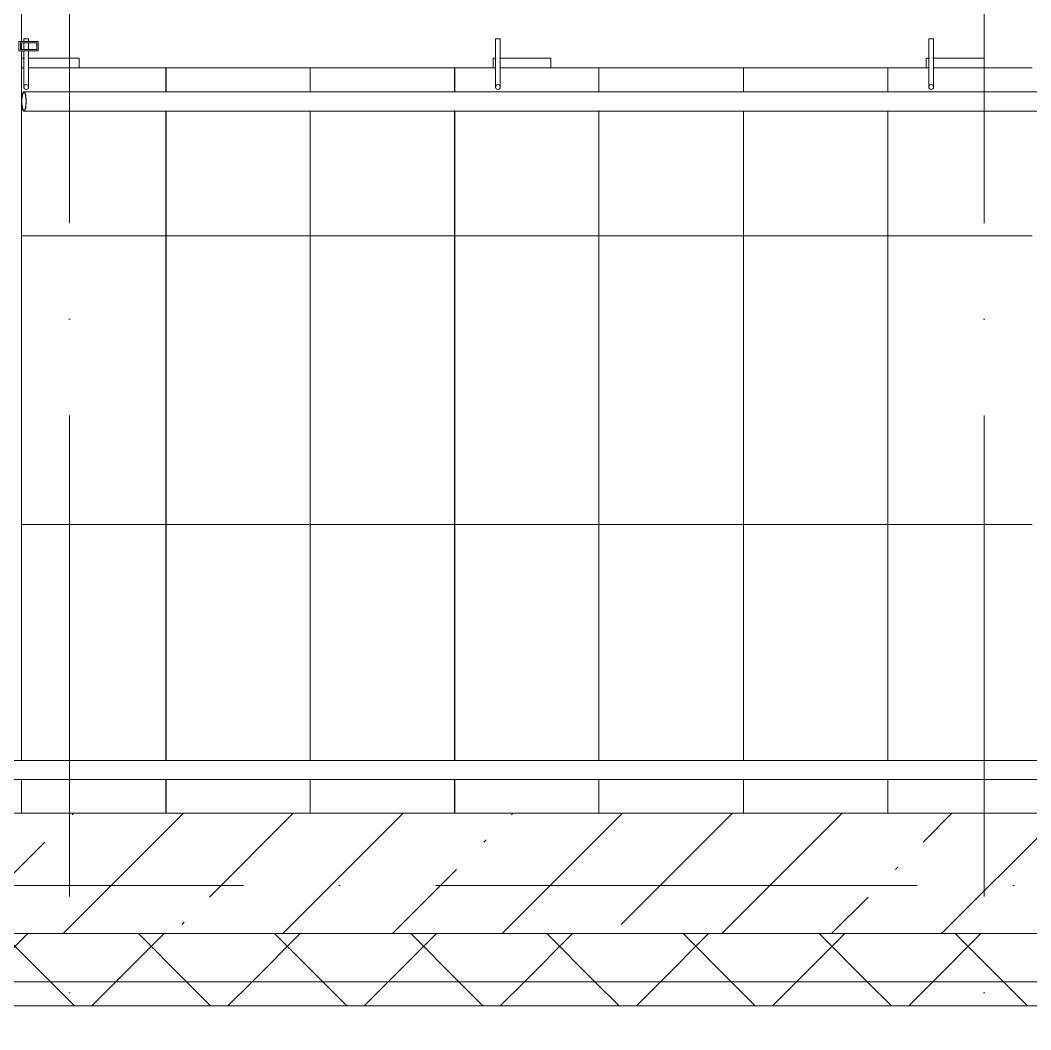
# Model space of a CAD drawing. Header units: millimetres. Extents: x -6467 to 106027, y -7090 to 195095.
# Drawn here: x 7757 to 9856, y 157595 to 159694 of the extents above; entities that cross this region are included whole.
import ezdxf

# ---------------------------------------------------------------- set-up
doc = ezdxf.new("R2010")
doc.units = ezdxf.units.MM
doc.linetypes.add('50_200_ШТРИХ_1Т_ш5_п1_п1_', pattern=[1400, 1000, -200, 0, -200])
for name, color, linetype, lineweight in [('A-FLOR', 7, 'Continuous', 9), ('A-WALL', 7, 'Continuous', 5), ('A-WALL-FNSH-1', 7, 'Continuous', 5), ('Ограждение', 7, 'Continuous', 9), ('Ограждение-1', 7, 'Continuous', 20)]:
    doc.layers.add(name, color=color, linetype=linetype, lineweight=lineweight)
for name, color, linetype, lineweight, true_color in [('S-STRS-1', 7, 'Continuous', 9, 0xaaaaaa), ('S-STRS-2', 7, 'Continuous', 5, 0xbfbfbf), ('Оси-3', 7, '50_200_ШТРИХ_1Т_ш5_п1_п1_', 9, 0xaaaaaa)]:
    doc.layers.add(name, color=color, linetype=linetype, lineweight=lineweight, true_color=true_color)
pattern_1 = [(0, (11659.45, 158045.1), (0, 600), []), (90, (11659.45, 158045.1), (-600, 4e-14), [])]
pattern_2 = [(45, (109.45, 102614.03), (-141.42136, 141.42136), []), (135, (109.45, 102614.03), (-141.42136, -141.42136), [])]

# ---------------------------------------------------------------- blocks, each defined once
blk = doc.blocks.new('О_Элемент поручня_Пристенный_Двухуровневый_Труба_ГОСТ 87321 - О_Элемент поручня_Пристенный_Двухуровневый_Труба_ГОСТ 8732-78 2-20512541-АИ_План этажа Радиаторы_3')
at = {"layer": 'Ограждение'}
for p, q in [((280, 40), (-4640, 40)), ((-4640, 0), (280, 0))]:
    blk.add_line(p, q, dxfattribs=at)
blk = doc.blocks.new('О_Элемент поручня_Маршевый_Труба_ГОСТ 8732-78 - О_Элемент поручня_Маршевый_Труба_ГОСТ 8732-78-26169598-АИ_План этажа Радиаторы_3')
at = {"layer": 'Ограждение'}
for p, q in [((-13.2, 0), (-3902.6, 0)), ((-3902.6, -40), (-13.2, -40))]:
    blk.add_line(p, q, dxfattribs=at)
at = {"layer": 'Ограждение', "flags": 128}
for points in [[(-3907.3, -20), (-3907.2, -15.5), (-3906.9, -11.3), (-3906.3, -7.5), (-3905.6, -4.4), (-3904.7, -2), (-3903.7, -0.5), (-3902.6, 0)], [(-3902.6, -40), (-3903.7, -39.5), (-3904.7, -38), (-3905.6, -35.6), (-3906.3, -32.5), (-3906.9, -28.7), (-3907.2, -24.5), (-3907.3, -20)], [(-3901.1, -2.7), (-3902.1, -1.6), (-3903.1, -1.6), (-3904.2, -2.7), (-3905.1, -4.8), (-3905.9, -7.7), (-3906.5, -11.4), (-3906.9, -15.6), (-3907, -20)], [(-3907, -20), (-3906.9, -24.4), (-3906.5, -28.6), (-3905.9, -32.3), (-3905.1, -35.2), (-3904.2, -37.3), (-3903.1, -38.4), (-3902.1, -38.4), (-3901.1, -37.3)], [(-3902.6, 0), (-3901.6, -0.5), (-3900.6, -2), (-3899.7, -4.4), (-3898.9, -7.5), (-3898.4, -11.3), (-3898, -15.5), (-3897.9, -20)], [(-3897.9, -20), (-3898, -24.5), (-3898.4, -28.7), (-3898.9, -32.5), (-3899.7, -35.6), (-3900.6, -38), (-3901.6, -39.5), (-3902.6, -40)], [(-3898.2, -20), (-3898.4, -15.6), (-3898.7, -11.4), (-3899.3, -7.7), (-3900.1, -4.8)], [(-3900.1, -35.2), (-3899.3, -32.3), (-3898.7, -28.6), (-3898.4, -24.4), (-3898.2, -20)]]:
    blk.add_lwpolyline(points, dxfattribs=at)
blk = doc.blocks.new('О_Элемент поручня_Маршевый_Труба_ГОСТ 8732-78 - О_Элемент поручня_Маршевый_Труба_ГОСТ 8732-78-26169599-АИ_План этажа Радиаторы_3')
at = {"layer": 'Ограждение'}
for p, q in [((-3902.1, -1.6), (-3903.1, -1.6)), ((-3903.1, -38.4), (-3902.1, -38.4))]:
    blk.add_line(p, q, dxfattribs=at)
at = {"layer": 'Ограждение', "flags": 128}
for points in [[(-3907.3, -20), (-3907.2, -15.5), (-3906.9, -11.3), (-3906.3, -7.5), (-3905.6, -4.4), (-3904.7, -2), (-3903.7, -0.5), (-3902.6, 0)], [(-3902.6, -40), (-3903.7, -39.5), (-3904.7, -38), (-3905.6, -35.6), (-3906.3, -32.5), (-3906.9, -28.7), (-3907.2, -24.5), (-3907.3, -20)]]:
    blk.add_lwpolyline(points, dxfattribs=at)
blk = doc.blocks.new('О_Полоса_Трапеция прямоугольная_Прокат_ГОСТ 103-2006 - Крепежная пластина-18996171-АИ_План этажа Радиаторы_3')
at = {"layer": 'Ограждение'}
for p, q in [((7656.5, 57001), (7650, 57001)), ((7770, 57001), (7663.5, 57001)), ((7770, 56981), (7770, 57001))]:
    blk.add_line(p, q, dxfattribs=at)
blk = doc.blocks.new('О_Кронштейн_Форма Г_Круг_ГОСТ 2590-2006 - О_Кронштейн_Форма Г_Круг_ГОСТ 2590-2006-V97-АИ_План этажа Радиаторы_3')
at = {"layer": 'Ограждение'}
for p, q in [((7655, 57035.9), (7655, 57041)), ((7660, 57041), (7655, 57041)), ((7655, 57018.9), (7655, 57032.9)), ((7665, 57041), (7660, 57041)), ((7665, 57041), (7665, 57035.9)), ((7665, 57032.9), (7665, 57018.9)), ((7655, 56966), (7655, 57015.9)), ((7665, 57015.9), (7665, 56966))]:
    blk.add_line(p, q, dxfattribs=at)
at = {"layer": 'Ограждение', "flags": 128}
for points in [[(7655, 56941), (7655, 56947.2), (7655, 56962.5), (7655, 56966)], [(7665, 56966), (7665, 56949.7), (7665, 56941.3), (7665, 56941)]]:
    blk.add_lwpolyline(points, dxfattribs=at)
at = {"layer": 'Ограждение'}
for start, end in [(90, 270), (270, 90)]:
    blk.add_arc((7660, 56941), 5, start, end, dxfattribs=at)
blk = doc.blocks.new('О_Кронштейн_Форма Г_Круг_ГОСТ 2590-2006 - О_Кронштейн_Форма Г_Круг_ГОСТ 2590-2006-V98-АИ_План этажа Радиаторы_3')
at = {"layer": 'Ограждение'}
for p, q in [((7655, 57035.9), (7655, 57041)), ((7655.2, 57041), (7655, 57041)), ((7655, 57018.9), (7655, 57032.9)), ((7665, 57041), (7664.8, 57041)), ((7665, 57041), (7665, 57035.9)), ((7665, 57032.9), (7665, 57018.9)), ((7655, 56966), (7655, 57015.9)), ((7665, 57015.9), (7665, 56966))]:
    blk.add_line(p, q, dxfattribs=at)
at = {"layer": 'Ограждение', "flags": 128}
for points in [[(7655, 56941), (7655, 56947.2), (7655, 56962.5), (7655, 56966)], [(7665, 56966), (7665, 56949.7), (7665, 56941.3), (7665, 56941)]]:
    blk.add_lwpolyline(points, dxfattribs=at)
at = {"layer": 'Ограждение'}
for start, end in [(165, 210), (120, 135), (315, 45)]:
    blk.add_arc((7660, 56941), 5, start, end, dxfattribs=at)
blk = doc.blocks.new('О_Полоса_Трапеция прямоугольная_Прокат_ГОСТ 103-2006 - Крепежная пластина-V100-АИ_План этажа Радиаторы_3')
at = {"layer": 'Ограждение'}
for p, q in [((9536.5, 57001), (9530, 57001)), ((9530, 57001), (9530, 56981)), ((9650, 57001), (9543.5, 57001)), ((9650, 56981), (9650, 57001))]:
    blk.add_line(p, q, dxfattribs=at)
blk = doc.blocks.new('О_Кронштейн_Форма Г_Круг_ГОСТ 2590-2006 - О_Кронштейн_Форма Г_Круг_ГОСТ 2590-2006-18996168-АИ_План этажа Радиаторы_3')
at = {"layer": 'Ограждение'}
for p, q in [((11435, 56966), (11435, 57041)), ((11440, 57041), (11435, 57041)), ((11445, 57041), (11440, 57041)), ((11445, 57041), (11445, 56966))]:
    blk.add_line(p, q, dxfattribs=at)
at = {"layer": 'Ограждение', "flags": 128}
for points in [[(11435, 56941), (11435, 56947.2), (11435, 56962.5), (11435, 56966)], [(11445, 56966), (11445, 56949.7), (11445, 56941.3), (11445, 56941)]]:
    blk.add_lwpolyline(points, dxfattribs=at)
at = {"layer": 'Ограждение'}
for start, end in [(90, 270), (270, 90)]:
    blk.add_arc((11440, 56941), 5, start, end, dxfattribs=at)
blk = doc.blocks.new('О_Кронштейн_Форма Г_Круг_ГОСТ 2590-2006 - О_Кронштейн_Форма Г_Круг_ГОСТ 2590-2006-V99-АИ_План этажа Радиаторы_3')
at = {"layer": 'Ограждение'}
for p, q in [((10435, 56966), (10435, 57041)), ((10435.2, 57041), (10435, 57041)), ((10445, 57041), (10444.8, 57041)), ((10445, 57041), (10445, 56966))]:
    blk.add_line(p, q, dxfattribs=at)
at = {"layer": 'Ограждение', "flags": 128}
for points in [[(10435, 56941), (10435, 56947.2), (10435, 56962.5), (10435, 56966)], [(10445, 56966), (10445, 56949.7), (10445, 56941.3), (10445, 56941)]]:
    blk.add_lwpolyline(points, dxfattribs=at)
at = {"layer": 'Ограждение'}
for start, end in [(165, 210), (120, 135), (315, 45)]:
    blk.add_arc((10440, 56941), 5, start, end, dxfattribs=at)
blk = doc.blocks.new('О_Элемент ограждения_Обод_Труба_ГОСТ 86451 - О_Элемент ограждения_Обод_Труба_ГОСТ 8645-68 2-21430274-АИ_План этажа Радиаторы_3')
at = {"layer": 'Ограждение-1'}
for p, q in [((-1815.2, 20), (-1800, 20)), ((-1803, 17), (-1815.2, 17)), ((-1803, -17), (-1803, 17)), ((-1800, 20), (-1800, -20)), ((-20, -20), (-20, 20)), ((-20, 20), (0, 20)), ((-17, 17), (-17, -17)), ((-3, 17), (-17, 17)), ((-3, -17), (-3, 17)), ((0, 20), (0, -20)), ((-1815.2, -17), (-1803, -17)), ((-1800, -20), (-1815.2, -20)), ((0, -20), (-20, -20)), ((-17, -17), (-3, -17))]:
    blk.add_line(p, q, dxfattribs=at)

msp = doc.modelspace()

# ---------------------------------------------------------------- hatches: boundary and pattern name
at = {"layer": 'A-WALL'}
h = msp.add_hatch(dxfattribs=at)
h.set_pattern_fill('FP_1', color=256, style=0, pattern_type=2)
h.set_pattern_definition([(45, (109.45, 102614.03), (-228.0985, 228.0985), []), (45, (337.55, 102614.03), (-228.0985, 228.0985), [403.225, -80.645, 6.706, -73.939])])
h.paths.add_polyline_path([(12800.9, 157795.1), (13159.4, 157795.1), (13159.4, 158045.1), (6859.4, 158045.1), (6859.4, 157795.1), (9492.6, 157795.1)])
h.paths.add_polyline_path([(5859.4, 157795.1), (5859.4, 158045.1), (5854.4, 158045.1), (5854.4, 157795.1)])
h = msp.add_hatch(dxfattribs=at)
h.set_pattern_fill('FP_122', color=256, style=0, pattern_type=2)
h.set_pattern_definition(pattern_2)
h.paths.add_polyline_path([(74509.4, 157695.1), (74509.4, 157795.1), (68199.4, 157795.1), (68199.4, 157695.1), (74459.4, 157695.1)])
h.paths.add_polyline_path([(65017.9, 157695.1), (66559.4, 157695.1), (66559.4, 157795.1), (65017.9, 157795.1)])
h.paths.add_polyline_path([(64079.8, 157695.1), (64142.9, 157695.1), (64142.9, 157795.1), (62809.4, 157795.1), (62809.4, 157695.1), (63252.7, 157695.1)])
h.paths.add_polyline_path([(67059.4, 157695.1), (67324.4, 157695.1), (67324.4, 157795.1), (67059.4, 157795.1), (67059.4, 157783.6)])
h.paths.add_polyline_path([(60771.5, 157695.1), (61109.4, 157695.1), (61109.4, 157795.1), (59809.4, 157795.1), (59809.4, 157695.1)])
h.paths.add_polyline_path([(58109.4, 157695.1), (58109.4, 157795.1), (56809.4, 157795.1), (56809.4, 157695.1), (57463.1, 157695.1)])
h.paths.add_polyline_path([(55109.4, 157695.1), (55109.4, 157795.1), (53809.4, 157795.1), (53809.4, 157695.1), (54154.8, 157695.1)])
h.paths.add_polyline_path([(52109.4, 157695.1), (52109.4, 157795.1), (50809.4, 157795.1), (50809.4, 157695.1), (50846.5, 157695.1)])
h.paths.add_polyline_path([(47809.4, 157695.1), (49109.4, 157695.1), (49109.4, 157795.1), (47809.4, 157795.1)])
h.paths.add_polyline_path([(42809.4, 157695.1), (42809.4, 157795.1), (41509.4, 157795.1), (41509.4, 157695.1), (42575.7, 157695.1)])
h.paths.add_polyline_path([(45884, 157695.1), (46109.4, 157695.1), (46109.4, 157795.1), (44509.4, 157795.1), (44509.4, 157695.1), (45057, 157695.1)])
h.paths.add_polyline_path([(39809.4, 157695.1), (39809.4, 157795.1), (38509.4, 157795.1), (38509.4, 157695.1), (39267.4, 157695.1)])
h.paths.add_polyline_path([(36809.4, 157695.1), (36809.4, 157795.1), (35509.4, 157795.1), (35509.4, 157695.1), (35959.1, 157695.1)])
h.paths.add_polyline_path([(32650.8, 157695.1), (33809.4, 157695.1), (33809.4, 157795.1), (32509.4, 157795.1), (32509.4, 157695.1)])
h.paths.add_polyline_path([(30169.5, 157695.1), (30809.4, 157695.1), (30809.4, 157795.1), (29509.4, 157795.1), (29509.4, 157695.1)])
h.paths.add_polyline_path([(27809.4, 157695.1), (27809.4, 157795.1), (26509.4, 157795.1), (26509.4, 157695.1), (27688.3, 157695.1)])
h.paths.add_polyline_path([(24809.4, 157695.1), (24809.4, 157795.1), (23509.4, 157795.1), (23509.4, 157695.1), (24380, 157695.1)])
h.paths.add_polyline_path([(21071.7, 157695.1), (21809.4, 157695.1), (21809.4, 157795.1), (20509.4, 157795.1), (20509.4, 157695.1)])
h.paths.add_polyline_path([(18809.4, 157695.1), (18809.4, 157795.1), (17509.4, 157795.1), (17509.4, 157695.1), (17763.4, 157695.1)])
h.paths.add_polyline_path([(16109.2, 157695.1), (16634.4, 157695.1), (16634.4, 157795.1), (6797.4, 157795.1), (6797.4, 157695.1), (12800.9, 157695.1)])
h.paths.add_polyline_path([(5922.4, 157695.1), (5922.4, 157795.1), (-2340.6, 157795.1), (-2340.6, 157695.1), (2875.9, 157695.1)])
h = msp.add_hatch(dxfattribs=at)
h.set_pattern_fill('FP_122', color=256, style=0, pattern_type=2)
h.set_pattern_definition(pattern_2)
h.paths.add_polyline_path([(74459.4, 157645.1), (74459.4, 157695.1), (68199.4, 157695.1), (68199.4, 157645.1), (74418.3, 157645.1)])
h.paths.add_polyline_path([(67059.4, 157645.1), (67324.4, 157645.1), (67324.4, 157695.1), (67059.4, 157695.1), (67059.4, 157689.3)])
h.paths.add_polyline_path([(66559.4, 157645.1), (66559.4, 157695.1), (65017.9, 157695.1), (65017.9, 157645.1), (65733.9, 157645.1)])
h.paths.add_polyline_path([(64142.9, 157645.1), (64142.9, 157695.1), (62809.4, 157695.1), (62809.4, 157645.1), (64079.8, 157645.1)])
h.paths.add_polyline_path([(60771.5, 157645.1), (61109.4, 157645.1), (61109.4, 157695.1), (59809.4, 157695.1), (59809.4, 157645.1)])
h.paths.add_polyline_path([(58109.4, 157645.1), (58109.4, 157695.1), (56809.4, 157695.1), (56809.4, 157645.1), (57463.1, 157645.1)])
h.paths.add_polyline_path([(55109.4, 157645.1), (55109.4, 157695.1), (53809.4, 157695.1), (53809.4, 157645.1), (54154.8, 157645.1)])
h.paths.add_polyline_path([(50846.5, 157645.1), (52109.4, 157645.1), (52109.4, 157695.1), (50809.4, 157695.1), (50809.4, 157645.1)])
h.paths.add_polyline_path([(49109.4, 157645.1), (49109.4, 157695.1), (47809.4, 157695.1), (47809.4, 157645.1), (48365.3, 157645.1)])
h.paths.add_polyline_path([(45057, 157645.1), (46109.4, 157645.1), (46109.4, 157695.1), (44509.4, 157695.1), (44509.4, 157645.1)])
h.paths.add_polyline_path([(42809.4, 157645.1), (42809.4, 157695.1), (41509.4, 157695.1), (41509.4, 157645.1), (42575.7, 157645.1)])
h.paths.add_polyline_path([(39267.4, 157645.1), (39809.4, 157645.1), (39809.4, 157695.1), (38509.4, 157695.1), (38509.4, 157645.1)])
h.paths.add_polyline_path([(36809.4, 157645.1), (36809.4, 157695.1), (35509.4, 157695.1), (35509.4, 157645.1), (35959.1, 157645.1)])
h.paths.add_polyline_path([(33809.4, 157645.1), (33809.4, 157695.1), (32509.4, 157695.1), (32509.4, 157645.1), (32650.8, 157645.1)])
h.paths.add_polyline_path([(29509.4, 157645.1), (30809.4, 157645.1), (30809.4, 157695.1), (29509.4, 157695.1)])
h.paths.add_polyline_path([(27809.4, 157645.1), (27809.4, 157695.1), (26509.4, 157695.1), (26509.4, 157645.1), (27688.3, 157645.1)])
h.paths.add_polyline_path([(24809.4, 157645.1), (24809.4, 157695.1), (23509.4, 157695.1), (23509.4, 157645.1), (24380, 157645.1)])
h.paths.add_polyline_path([(21071.7, 157645.1), (21809.4, 157645.1), (21809.4, 157695.1), (20509.4, 157695.1), (20509.4, 157645.1)])
h.paths.add_polyline_path([(18809.4, 157645.1), (18809.4, 157695.1), (17509.4, 157695.1), (17509.4, 157645.1), (17763.4, 157645.1)])
h.paths.add_polyline_path([(16109.2, 157645.1), (16634.4, 157645.1), (16634.4, 157695.1), (6797.4, 157695.1), (6797.4, 157645.1), (12800.9, 157645.1)])
h.paths.add_polyline_path([(5922.4, 157645.1), (5922.4, 157695.1), (-2440.6, 157695.1), (-2440.6, 157645.1), (2875.9, 157645.1)])
at = {"layer": 'S-STRS-2'}
h = msp.add_hatch(dxfattribs=at)
h.set_pattern_fill('FP_20', color=256, style=0, pattern_type=2)
h.set_pattern_definition(pattern_1)
h.paths.add_polyline_path([(7838.4, 158045.1), (8059.4, 158045.1), (8059.4, 158115.1), (7759.4, 158115.1), (7759.4, 158045.1)])
h.paths.add_polyline_path([(7759.4, 158155.1), (8059.4, 158155.1), (8059.4, 159505.1), (7763.9, 159507.1), (7761.5, 159512.8), (7760.5, 159529.5), (7763.9, 159543.1), (7769, 159545.1), (8059.4, 159545.1), (8059.4, 159595.1), (7774.3, 159595.1), (7773, 159580.1), (7764.6, 159580.1), (7762.4, 159595.1), (7759.4, 159595.1), (7759.4, 159308.9)])
h.paths.add_polyline_path([(7769.4, 159550.1), (7766.8, 159551.2), (7765.8, 159557.3), (7771.9, 159559.4), (7771.5, 159550.9), (7770.7, 159550.6)])
h.paths.add_polyline_path([(7774.4, 159564.8), (7765.1, 159568.8), (7767.7, 159571), (7773.7, 159569.2), (7774.3, 159565.7)])
h = msp.add_hatch(dxfattribs=at)
h.set_pattern_fill('FP_20', color=256, style=0, pattern_type=2)
h.set_pattern_definition(pattern_1)
h.paths.add_polyline_path([(8059.4, 158045.1), (8359.4, 158045.1), (8359.4, 158115.1), (8059.4, 158115.1)])
h.paths.add_polyline_path([(8359.4, 158155.1), (8359.4, 159505.1), (8059.4, 159505.1), (8059.4, 158155.1)])
h.paths.add_polyline_path([(8359.4, 159545.1), (8359.4, 159595.1), (8059.4, 159595.1), (8059.4, 159545.1), (8251.9, 159545.1)])
h = msp.add_hatch(dxfattribs=at)
h.set_pattern_fill('FP_20', color=256, style=0, pattern_type=2)
h.set_pattern_definition(pattern_1)
h.paths.add_polyline_path([(8359.4, 158045.1), (8659.4, 158045.1), (8659.4, 158115.1), (8359.4, 158115.1)])
h.paths.add_polyline_path([(8659.4, 158155.1), (8659.4, 159505.1), (8359.4, 159505.1), (8359.4, 158155.1)])
h.paths.add_polyline_path([(8659.4, 159545.1), (8659.4, 159595.1), (8359.4, 159595.1), (8359.4, 159545.1)])
h = msp.add_hatch(dxfattribs=at)
h.set_pattern_fill('FP_20', color=256, style=0, pattern_type=2)
h.set_pattern_definition(pattern_1)
h.paths.add_polyline_path([(8659.4, 158045.1), (8959.4, 158045.1), (8959.4, 158115.1), (8659.4, 158115.1)])
h.paths.add_polyline_path([(8659.4, 158155.1), (8959.4, 158155.1), (8959.4, 159505.1), (8659.4, 159505.1), (8659.4, 159308.9)])
h.paths.add_polyline_path([(8748.2, 159545.1), (8959.4, 159545.1), (8959.4, 159595.1), (8754.3, 159595.1), (8753, 159580.1), (8744.6, 159580.1), (8744.6, 159595.1), (8659.4, 159595.1), (8659.4, 159545.1), (8746.9, 159545.1)])
h.paths.add_polyline_path([(8749.4, 159550.1), (8745.9, 159553.2), (8745.9, 159557.4), (8751.9, 159559.4), (8751.5, 159550.9), (8750.7, 159550.6)])
h.paths.add_polyline_path([(8754.4, 159564.8), (8745.1, 159568.8), (8746.9, 159571), (8753.7, 159569.2), (8754.3, 159565.7)])
h = msp.add_hatch(dxfattribs=at)
h.set_pattern_fill('FP_20', color=256, style=0, pattern_type=2)
h.set_pattern_definition(pattern_1)
h.paths.add_polyline_path([(8959.4, 158045.1), (9259.4, 158045.1), (9259.4, 158115.1), (8959.4, 158115.1)])
h.paths.add_polyline_path([(9259.4, 158155.1), (9259.4, 159505.1), (8959.4, 159505.1), (8959.4, 158155.1)])
h.paths.add_polyline_path([(9259.4, 159545.1), (9259.4, 159595.1), (8959.4, 159595.1), (8959.4, 159545.1), (9079, 159545.1)])
h = msp.add_hatch(dxfattribs=at)
h.set_pattern_fill('FP_20', color=256, style=0, pattern_type=2)
h.set_pattern_definition(pattern_1)
h.paths.add_polyline_path([(9259.4, 158045.1), (9559.4, 158045.1), (9559.4, 158115.1), (9259.4, 158115.1)])
h.paths.add_polyline_path([(9259.4, 158155.1), (9559.4, 158155.1), (9559.4, 159505.1), (9259.4, 159505.1), (9259.4, 159308.9)])
h.paths.add_polyline_path([(9259.4, 159545.1), (9559.4, 159545.1), (9559.4, 159595.1), (9259.4, 159595.1)])
h = msp.add_hatch(dxfattribs=at)
h.set_pattern_fill('FP_20', color=256, style=0, pattern_type=2)
h.set_pattern_definition(pattern_1)
h.paths.add_polyline_path([(9559.4, 158045.1), (9859.4, 158045.1), (9859.4, 158115.1), (9559.4, 158115.1)])
h.paths.add_polyline_path([(9559.4, 158155.1), (9859.4, 158155.1), (9859.4, 159505.1), (9559.4, 159505.1), (9559.4, 159308.9)])
h.paths.add_polyline_path([(9649.4, 159545.1), (9859.4, 159545.1), (9859.4, 159595.1), (9654.3, 159595.1), (9653, 159580.1), (9644.6, 159580.1), (9644.6, 159595.1), (9559.4, 159595.1), (9559.4, 159545.1), (9649.3, 159545.1)])
h.paths.add_polyline_path([(9649.4, 159550.1), (9645.9, 159553.2), (9645.9, 159557.4), (9651.9, 159559.4), (9651.5, 159550.9), (9650.7, 159550.6)])
h.paths.add_polyline_path([(9654.4, 159564.8), (9645.1, 159568.8), (9646.9, 159571), (9653.7, 159569.2), (9654.3, 159565.7)])

# ---------------------------------------------------------------- linework, layer by layer
at = {"layer": 'A-FLOR'}
for p, q in [((7759.4, 159649.5), (7759.4, 160169.9)), ((7759.4, 159632.8), (7759.4, 159646.9)), ((7759.4, 158155.1), (7759.4, 159629.9)), ((7759.4, 158045.1), (7759.4, 158115.1))]:
    msp.add_line(p, q, dxfattribs=at)
at = {"layer": 'A-WALL'}
for p, q in [((13159.4, 158045.1), (6859.4, 158045.1)), ((16634.4, 157695.1), (6797.4, 157695.1)), ((16634.4, 157645.1), (6797.4, 157645.1))]:
    msp.add_line(p, q, dxfattribs=at)
at = {"layer": 'A-WALL-FNSH-1'}
msp.add_line((16634.4, 157795.1), (6797.4, 157795.1), dxfattribs=at)
at = {"layer": 'S-STRS-1'}
for p, q in [((7759.4, 158155.1), (7759.4, 159595.1)), ((7765.3, 159595.1), (7759.4, 159595.1)), ((8059.4, 159595.1), (7773.8, 159595.1)), ((8359.4, 159595.1), (8059.4, 159595.1)), ((8059.4, 159544.5), (8059.4, 159595.1)), ((8059.4, 159544.5), (8059.4, 159595.1)), ((8659.4, 159595.1), (8359.4, 159595.1)), ((8359.4, 159544.3), (8359.4, 159595.1)), ((8359.4, 159544.3), (8359.4, 159595.1)), ((8745.3, 159595.1), (8659.4, 159595.1)), ((8659.4, 159544.2), (8659.4, 159595.1)), ((8659.4, 159544.2), (8659.4, 159595.1)), ((8959.4, 159595.1), (8753.8, 159595.1)), ((9259.4, 159595.1), (8959.4, 159595.1)), ((8959.4, 159544.1), (8959.4, 159595.1)), ((8959.4, 159544.1), (8959.4, 159595.1)), ((9559.4, 159595.1), (9259.4, 159595.1)), ((9259.4, 159544.6), (9259.4, 159595.1)), ((9259.4, 159544.6), (9259.4, 159595.1)), ((9645.3, 159595.1), (9559.4, 159595.1)), ((9559.4, 159544.6), (9559.4, 159595.1)), ((9559.4, 159544.6), (9559.4, 159595.1)), ((9859.4, 159595.1), (9653.8, 159595.1)), ((8059.4, 158155.1), (8059.4, 159505.7)), ((8059.4, 158155.1), (8059.4, 159505.7)), ((8359.4, 158155.1), (8359.4, 159505.8)), ((8359.4, 158155.1), (8359.4, 159505.8)), ((8659.4, 158155.1), (8659.4, 159505.9)), ((8659.4, 158155.1), (8659.4, 159505.9)), ((8959.4, 158155.1), (8959.4, 159506)), ((8959.4, 158155.1), (8959.4, 159506)), ((9259.4, 158155.1), (9259.4, 159505.6)), ((9259.4, 158155.1), (9259.4, 159505.6)), ((9559.4, 158155.1), (9559.4, 159505.6)), ((9559.4, 158155.1), (9559.4, 159505.6)), ((7759.4, 158045.1), (7759.4, 158115.1)), ((8059.4, 158045.1), (8059.4, 158115.1)), ((8059.4, 158045.1), (8059.4, 158115.1)), ((8359.4, 158045.1), (8359.4, 158115.1)), ((8359.4, 158045.1), (8359.4, 158115.1)), ((8659.4, 158045.1), (8659.4, 158115.1)), ((8659.4, 158045.1), (8659.4, 158115.1)), ((8959.4, 158045.1), (8959.4, 158115.1)), ((8959.4, 158045.1), (8959.4, 158115.1)), ((9259.4, 158045.1), (9259.4, 158115.1)), ((9259.4, 158045.1), (9259.4, 158115.1)), ((9559.4, 158045.1), (9559.4, 158115.1)), ((9559.4, 158045.1), (9559.4, 158115.1))]:
    msp.add_line(p, q, dxfattribs=at)
at = {"layer": 'Оси-3'}
for p, q in [((7859.4, 155072), (7859.4, 193895)), ((9759.4, 155072), (9759.4, 193895)), ((104827.4, 157895.1), (-5157.9, 157895.1))]:
    msp.add_line(p, q, dxfattribs=at)

# ---------------------------------------------------------------- block references
at = {"layer": 'Ограждение', "rotation": 269.9999999999997}
msp.add_blockref('О_Элемент ограждения_Обод_Труба_ГОСТ 86451 - О_Элемент ограждения_Обод_Труба_ГОСТ 8645-68 2-21430274-АИ_План этажа Радиаторы_3', (7774.4, 159629.9), dxfattribs=at)
at = {"layer": 'Ограждение'}
for name, p in [('О_Кронштейн_Форма Г_Круг_ГОСТ 2590-2006 - О_Кронштейн_Форма Г_Круг_ГОСТ 2590-2006-V98-АИ_План этажа Радиаторы_3', (109.4, 102614)), ('О_Кронштейн_Форма Г_Круг_ГОСТ 2590-2006 - О_Кронштейн_Форма Г_Круг_ГОСТ 2590-2006-V97-АИ_План этажа Радиаторы_3', (109.4, 102614)), ('О_Кронштейн_Форма Г_Круг_ГОСТ 2590-2006 - О_Кронштейн_Форма Г_Круг_ГОСТ 2590-2006-V99-АИ_План этажа Радиаторы_3', (-1690.6, 102614)), ('О_Кронштейн_Форма Г_Круг_ГОСТ 2590-2006 - О_Кронштейн_Форма Г_Круг_ГОСТ 2590-2006-18996168-АИ_План этажа Радиаторы_3', (-2690.6, 102614)), ('О_Кронштейн_Форма Г_Круг_ГОСТ 2590-2006 - О_Кронштейн_Форма Г_Круг_ГОСТ 2590-2006-V99-АИ_План этажа Радиаторы_3', (-790.6, 102614)), ('О_Кронштейн_Форма Г_Круг_ГОСТ 2590-2006 - О_Кронштейн_Форма Г_Круг_ГОСТ 2590-2006-18996168-АИ_План этажа Радиаторы_3', (-1790.6, 102614)), ('О_Полоса_Трапеция прямоугольная_Прокат_ГОСТ 103-2006 - Крепежная пластина-18996171-АИ_План этажа Радиаторы_3', (109.4, 102614)), ('О_Полоса_Трапеция прямоугольная_Прокат_ГОСТ 103-2006 - Крепежная пластина-V100-АИ_План этажа Радиаторы_3', (-790.6, 102614)), ('О_Полоса_Трапеция прямоугольная_Прокат_ГОСТ 103-2006 - Крепежная пластина-V100-АИ_План этажа Радиаторы_3', (109.4, 102614)), ('О_Элемент поручня_Маршевый_Труба_ГОСТ 8732-78 - О_Элемент поручня_Маршевый_Труба_ГОСТ 8732-78-26169598-АИ_План этажа Радиаторы_3', (11667.3, 159545.1)), ('О_Элемент поручня_Маршевый_Труба_ГОСТ 8732-78 - О_Элемент поручня_Маршевый_Труба_ГОСТ 8732-78-26169599-АИ_План этажа Радиаторы_3', (11667.3, 159545.1)), ('О_Элемент поручня_Пристенный_Двухуровневый_Труба_ГОСТ 87321 - О_Элемент поручня_Пристенный_Двухуровневый_Труба_ГОСТ 8732-78 2-20512541-АИ_План этажа Радиаторы_3', (12061.1, 158115.1))]:
    msp.add_blockref(name, p, dxfattribs=at)

doc.saveas('drawing.dxf')
